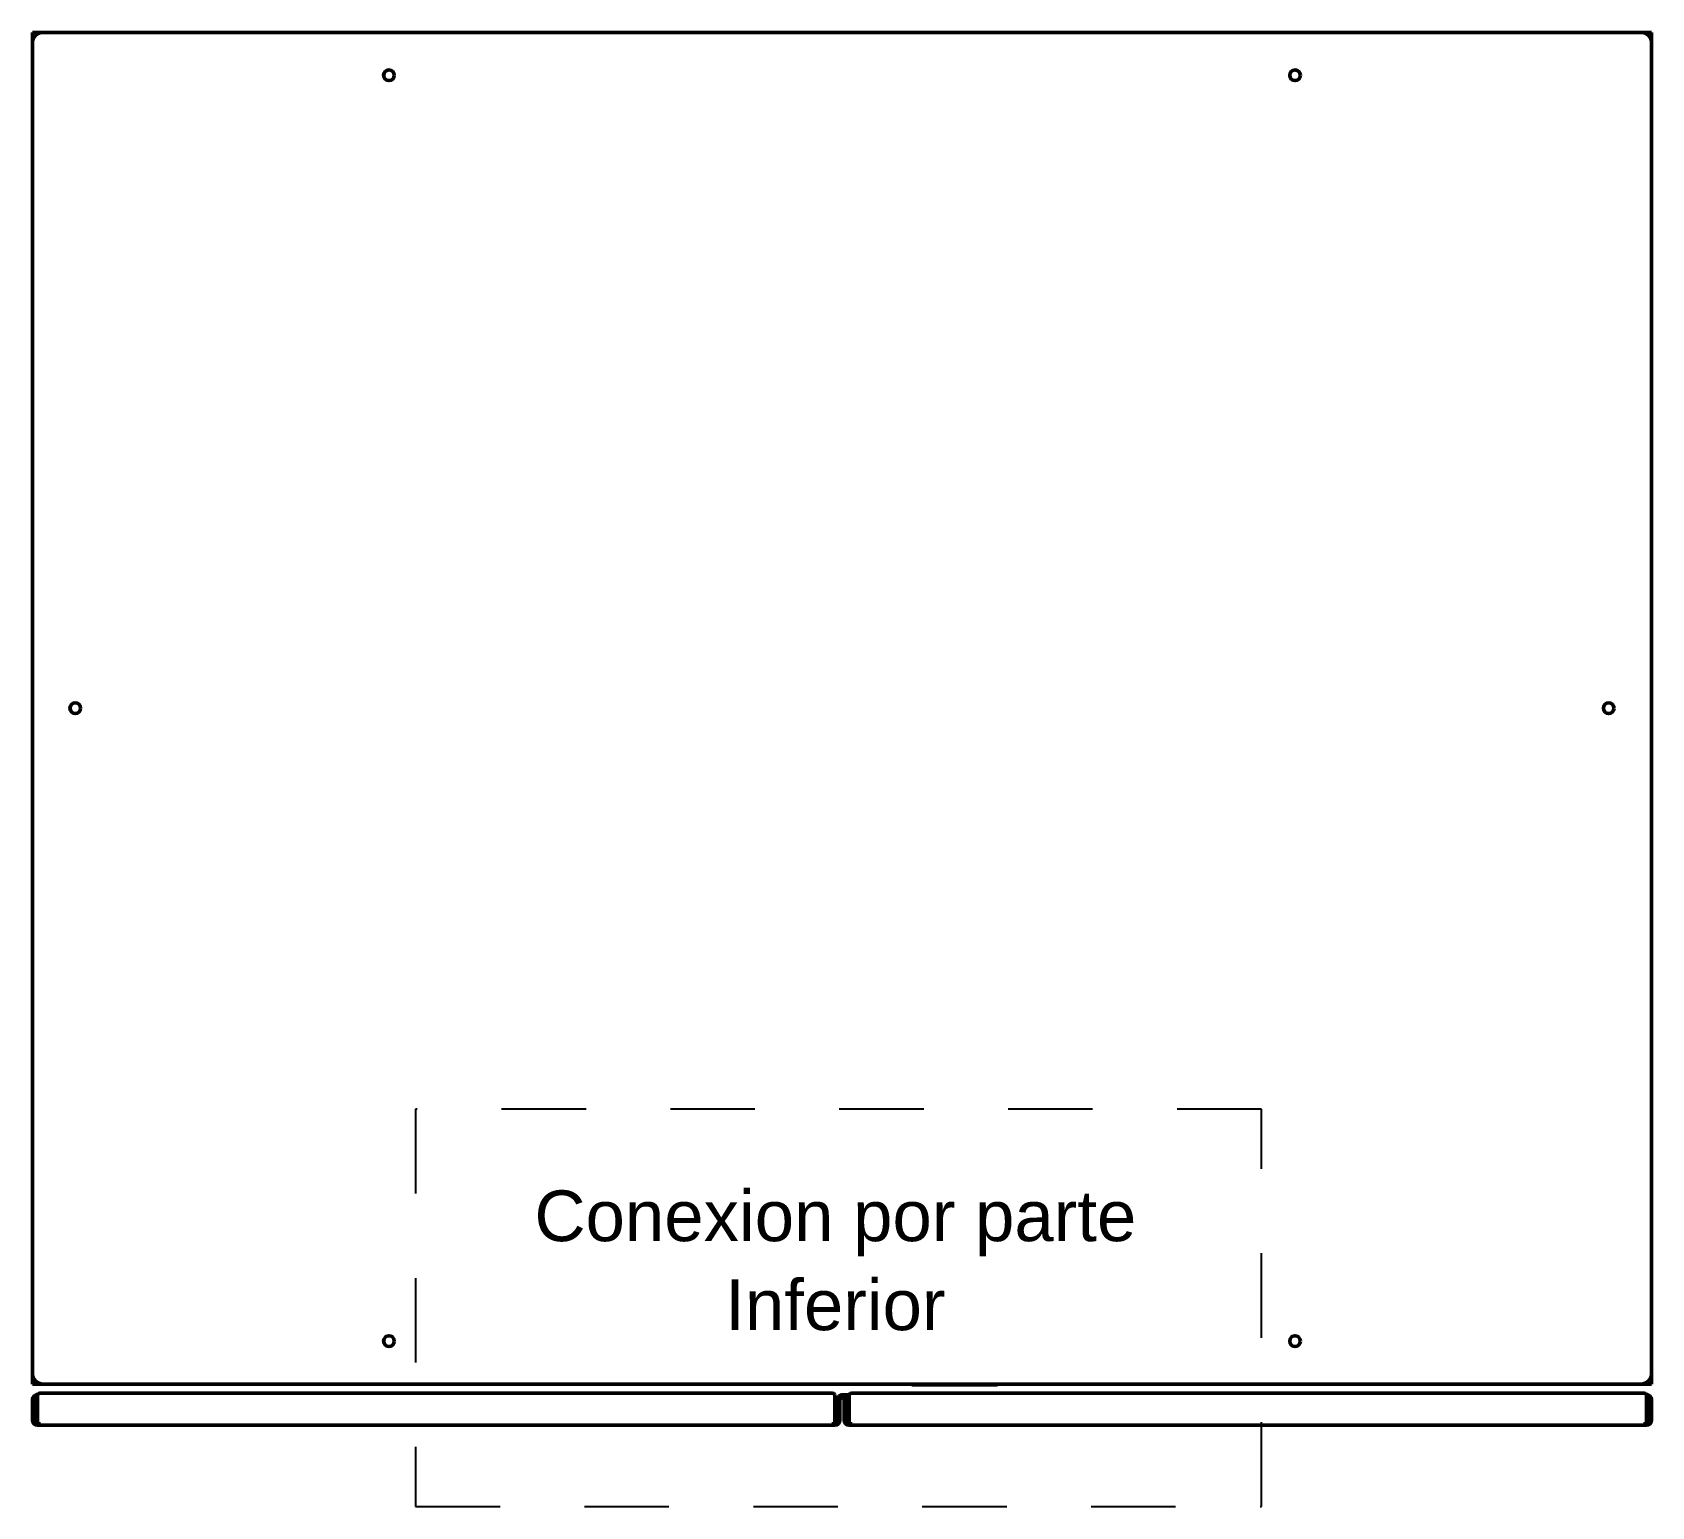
# Model space of a CAD drawing. Header units: millimetres. Extents: x 0 to 95.9, y -4.8 to 82.5.
import ezdxf
from ezdxf.enums import TextEntityAlignment as Align

# ---------------------------------------------------------------- set-up
doc = ezdxf.new("R2010")
doc.units = ezdxf.units.MM
doc.linetypes.add('DASHED', pattern=[1, 0.5, -0.5])
doc.layers.add('DIMENSIONES', color=130, linetype='Continuous', lineweight=5)
doc.layers.add('Visible (ANSI)', color=7, linetype='Continuous', lineweight=50)
doc.styles.get("Standard").update_dxf_attribs({"font": 'arial.ttf'})

msp = doc.modelspace()

# ---------------------------------------------------------------- linework, layer by layer
at = {"color": 2, "linetype": 'DASHED', "ltscale": 10}
msp.add_lwpolyline([(22.695, -4.816), (72.784, -4.816), (72.784, 18.714), (22.695, 18.714)], close=True, dxfattribs=at)
at = {"layer": 'Visible (ANSI)'}
for p, q in [((0, 82.451), (0.635, 82.451)), ((0, 81.816), (0, 82.451)), ((0, 81.816), (0, 3.076)), ((95.25, 82.451), (0.635, 82.451)), ((95.25, 82.451), (95.885, 82.451)), ((95.885, 82.451), (95.885, 81.816)), ((95.885, 3.076), (95.885, 81.816)), ((0, 2.441), (0, 3.076)), ((95.885, 3.076), (95.885, 2.441)), ((0.635, 2.441), (0, 2.441)), ((0.635, 2.441), (95.25, 2.441)), ((52.07, 2.387), (52.07, 2.441)), ((57.15, 2.387), (52.07, 2.387)), ((57.15, 2.441), (57.15, 2.387)), ((95.885, 2.441), (95.25, 2.441)), ((0, 0.305), (0, 1.501)), ((0.197, 1.609), (0.089, 1.716)), ((0.152, 1.501), (0.152, 0.305)), ((0.305, 1.597), (0.305, 1.813)), ((0.305, 1.597), (0.305, 0.305)), ((0.477, 1.902), (47.346, 1.902)), ((47.519, 1.813), (47.519, 1.597)), ((47.519, 0.305), (47.519, 1.597)), ((47.671, 0.305), (47.671, 1.501)), ((47.868, 1.609), (47.76, 1.716)), ((47.823, 1.501), (47.823, 0.305)), ((47.976, 1.806), (47.976, 1.72)), ((47.976, 1.806), (48.366, 1.806)), ((47.976, 1.72), (47.976, 1.653)), ((48.102, 1.653), (47.976, 1.653)), ((48.062, 0.305), (48.062, 1.501)), ((48.259, 1.609), (48.151, 1.716)), ((48.214, 1.501), (48.214, 0.305)), ((48.366, 1.597), (48.366, 1.813)), ((48.366, 1.597), (48.366, 0.305)), ((48.539, 1.902), (95.408, 1.902)), ((95.58, 1.813), (95.58, 1.597)), ((95.58, 0.305), (95.58, 1.597)), ((95.688, 1.609), (95.796, 1.716)), ((95.733, 0.305), (95.733, 1.501)), ((95.885, 1.501), (95.885, 0.305)), ((0.305, 0.175), (0.305, 0.305)), ((0.305, 0.175), (0.381, 0.175)), ((0.305, 0.167), (0.305, 0.152)), ((0.305, 0.167), (0.381, 0.167)), ((0.305, 0.1), (0.305, 0.152)), ((0.305, 0.1), (0.305, 0.029)), ((0.305, 0.016), (0.305, 0.029)), ((0.381, 0.029), (0.305, 0.029)), ((0.305, 0), (0.305, 0.016)), ((47.519, 0), (0.305, 0)), ((0.381, 0.029), (0.381, 0.175)), ((47.442, 0.175), (47.519, 0.175)), ((47.442, 0.175), (47.442, 0.029)), ((47.442, 0.167), (47.519, 0.167)), ((47.519, 0.029), (47.442, 0.029)), ((47.519, 0.305), (47.519, 0.175)), ((47.519, 0.167), (47.519, 0.152)), ((47.519, 0.152), (47.519, 0.1)), ((47.519, 0.1), (47.519, 0.029)), ((47.519, 0.029), (47.519, 0.016)), ((47.519, 0.016), (47.519, 0)), ((48.366, 0.175), (48.366, 0.305)), ((48.366, 0.175), (48.443, 0.175)), ((48.366, 0.167), (48.366, 0.152)), ((48.366, 0.167), (48.443, 0.167)), ((48.366, 0.1), (48.366, 0.152)), ((48.366, 0.1), (48.366, 0.029)), ((48.366, 0.016), (48.366, 0.029)), ((48.443, 0.029), (48.366, 0.029)), ((48.366, 0), (48.366, 0.016)), ((95.58, 0), (48.366, 0)), ((48.443, 0.029), (48.443, 0.175)), ((95.504, 0.175), (95.58, 0.175)), ((95.504, 0.175), (95.504, 0.029)), ((95.504, 0.167), (95.58, 0.167)), ((95.58, 0.029), (95.504, 0.029)), ((95.58, 0.305), (95.58, 0.175)), ((95.58, 0.167), (95.58, 0.152)), ((95.58, 0.152), (95.58, 0.1)), ((95.58, 0.1), (95.58, 0.029)), ((95.58, 0.029), (95.58, 0.016)), ((95.58, 0.016), (95.58, 0))]:
    msp.add_line(p, q, dxfattribs=at)
for centre in [(21.115, 79.911), (74.771, 79.911), (2.54, 42.446), (93.345, 42.446), (21.114, 4.981), (74.77, 4.981)]:
    msp.add_circle(centre, 0.317, dxfattribs=at)
for centre, radius, start, end in [((0.635, 81.816), 0.635, 90, 180), ((95.25, 81.816), 0.635, 0, 90), ((0.635, 3.076), 0.635, 180, 270), ((95.25, 3.076), 0.635, 270, 0), ((0.305, 1.501), 0.305, 135, 180), ((0.305, 1.501), 0.152, 135, 180), ((47.976, 1.501), 0.305, 135, 180), ((47.976, 1.501), 0.152, 135, 180), ((48.366, 1.501), 0.305, 135, 180), ((48.366, 1.501), 0.152, 135, 180), ((95.58, 1.501), 0.152, 0, 45), ((95.58, 1.501), 0.305, 0, 45), ((0.305, 0.305), 0.305, 180, 270), ((0.305, 0.305), 0.152, 180, 270), ((47.519, 0.305), 0.152, 270, 0), ((47.519, 0.305), 0.305, 270, 0), ((48.366, 0.305), 0.305, 180, 270), ((48.366, 0.305), 0.152, 180, 270), ((95.58, 0.305), 0.152, 270, 0), ((95.58, 0.305), 0.305, 270, 0)]:
    msp.add_arc(centre, radius, start, end, dxfattribs=at)
for points, knots in [([(0.089, 1.716), (0.118, 1.745), (0.151, 1.767), (0.225, 1.798), (0.265, 1.806), (0.305, 1.806)], [0, 0, 0, 0, 0.1479646, 0.1479646, 0.2959292, 0.2959292, 0.2959292, 0.2959292]), ([(0.305, 1.653), (0.285, 1.653), (0.265, 1.649), (0.228, 1.634), (0.211, 1.623), (0.197, 1.609)], [0, 0, 0, 0, 0.1052589, 0.1052589, 0.2105177, 0.2105177, 0.2105177, 0.2105177]), ([(0.477, 1.902), (0.448, 1.902), (0.42, 1.894), (0.362, 1.863), (0.334, 1.841), (0.305, 1.813)], [0, 0, 0, 0, 0.1479646, 0.1479646, 0.2959292, 0.2959292, 0.2959292, 0.2959292]), ([(47.519, 1.813), (47.49, 1.841), (47.461, 1.863), (47.404, 1.894), (47.375, 1.902), (47.346, 1.902)], [0, 0, 0, 0, 0.1479646, 0.1479646, 0.2959292, 0.2959292, 0.2959292, 0.2959292]), ([(47.76, 1.716), (47.789, 1.745), (47.822, 1.767), (47.896, 1.798), (47.936, 1.806), (47.976, 1.806)], [0, 0, 0, 0, 0.1479646, 0.1479646, 0.2959292, 0.2959292, 0.2959292, 0.2959292]), ([(47.976, 1.653), (47.956, 1.653), (47.936, 1.649), (47.899, 1.634), (47.882, 1.623), (47.868, 1.609)], [0, 0, 0, 0, 0.1052589, 0.1052589, 0.2105177, 0.2105177, 0.2105177, 0.2105177]), ([(48.151, 1.716), (48.179, 1.745), (48.213, 1.767), (48.287, 1.798), (48.326, 1.806), (48.366, 1.806)], [0, 0, 0, 0, 0.1479646, 0.1479646, 0.2959292, 0.2959292, 0.2959292, 0.2959292]), ([(48.366, 1.653), (48.346, 1.653), (48.327, 1.649), (48.29, 1.634), (48.273, 1.623), (48.259, 1.609)], [0, 0, 0, 0, 0.1052589, 0.1052589, 0.2105177, 0.2105177, 0.2105177, 0.2105177]), ([(48.539, 1.902), (48.51, 1.902), (48.481, 1.894), (48.424, 1.863), (48.395, 1.841), (48.366, 1.813)], [0, 0, 0, 0, 0.1479646, 0.1479646, 0.2959292, 0.2959292, 0.2959292, 0.2959292]), ([(95.58, 1.813), (95.551, 1.841), (95.523, 1.863), (95.465, 1.894), (95.437, 1.902), (95.408, 1.902)], [0, 0, 0, 0, 0.1479646, 0.1479646, 0.2959292, 0.2959292, 0.2959292, 0.2959292]), ([(95.58, 1.806), (95.62, 1.806), (95.66, 1.798), (95.734, 1.767), (95.767, 1.745), (95.796, 1.716)], [0, 0, 0, 0, 0.1479646, 0.1479646, 0.2959292, 0.2959292, 0.2959292, 0.2959292]), ([(95.688, 1.609), (95.674, 1.623), (95.657, 1.634), (95.62, 1.649), (95.6, 1.653), (95.58, 1.653)], [0, 0, 0, 0, 0.1052589, 0.1052589, 0.2105177, 0.2105177, 0.2105177, 0.2105177])]:
    msp.add_open_spline(points, degree=3, knots=knots, dxfattribs=at)

# ---------------------------------------------------------------- texts
at = {"layer": 'DIMENSIONES', "color": 7, "linetype": 'Continuous', "lineweight": 18}
for s, p in [('Conexion por parte', (47.551, 12.025)), ('Inferior', (47.551, 7.187))]:
    msp.add_text(s, height=3, dxfattribs=at).set_placement(p, align=Align.MIDDLE)

doc.saveas('drawing.dxf')
